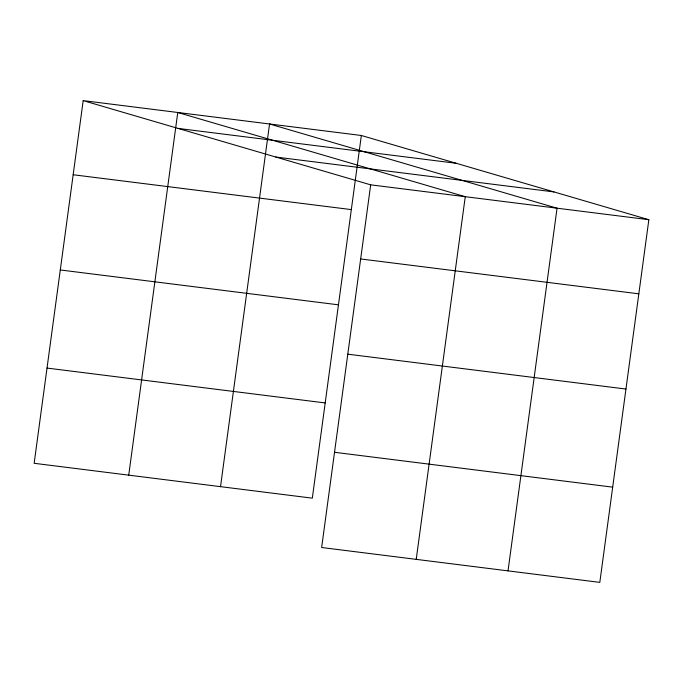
<?xml version="1.0" encoding="UTF-8"?>
<svg xmlns="http://www.w3.org/2000/svg" width="683" height="683" viewBox="0 0 683 683"><rect width="100%" height="100%" fill="white"/><g stroke="black" fill="none" stroke-linecap="round" stroke-linejoin="round"><path stroke-width="1.02" d="M83.189 100.623L34.15 463.296L312.319 498.163L361.35 135.49L83.189 100.623L370.681 184.837L648.85 219.704L599.811 582.377L321.65 547.51L370.681 184.837M128.728 475.155L177.759 112.482L465.26 196.695L416.229 559.368M220.524 486.655L269.554 123.982L557.055 208.195L508.024 570.868M178.058 128.413L456.227 163.28M275.812 157.047L553.973 191.914M73.166 174.746L351.327 209.604M360.667 258.959L638.827 293.818M60.292 269.964L338.452 304.831M347.792 354.178L625.952 389.045M47.025 368.077L325.193 402.936M334.525 452.291L612.694 487.15M361.35 135.49L648.85 219.704"/></g></svg>
